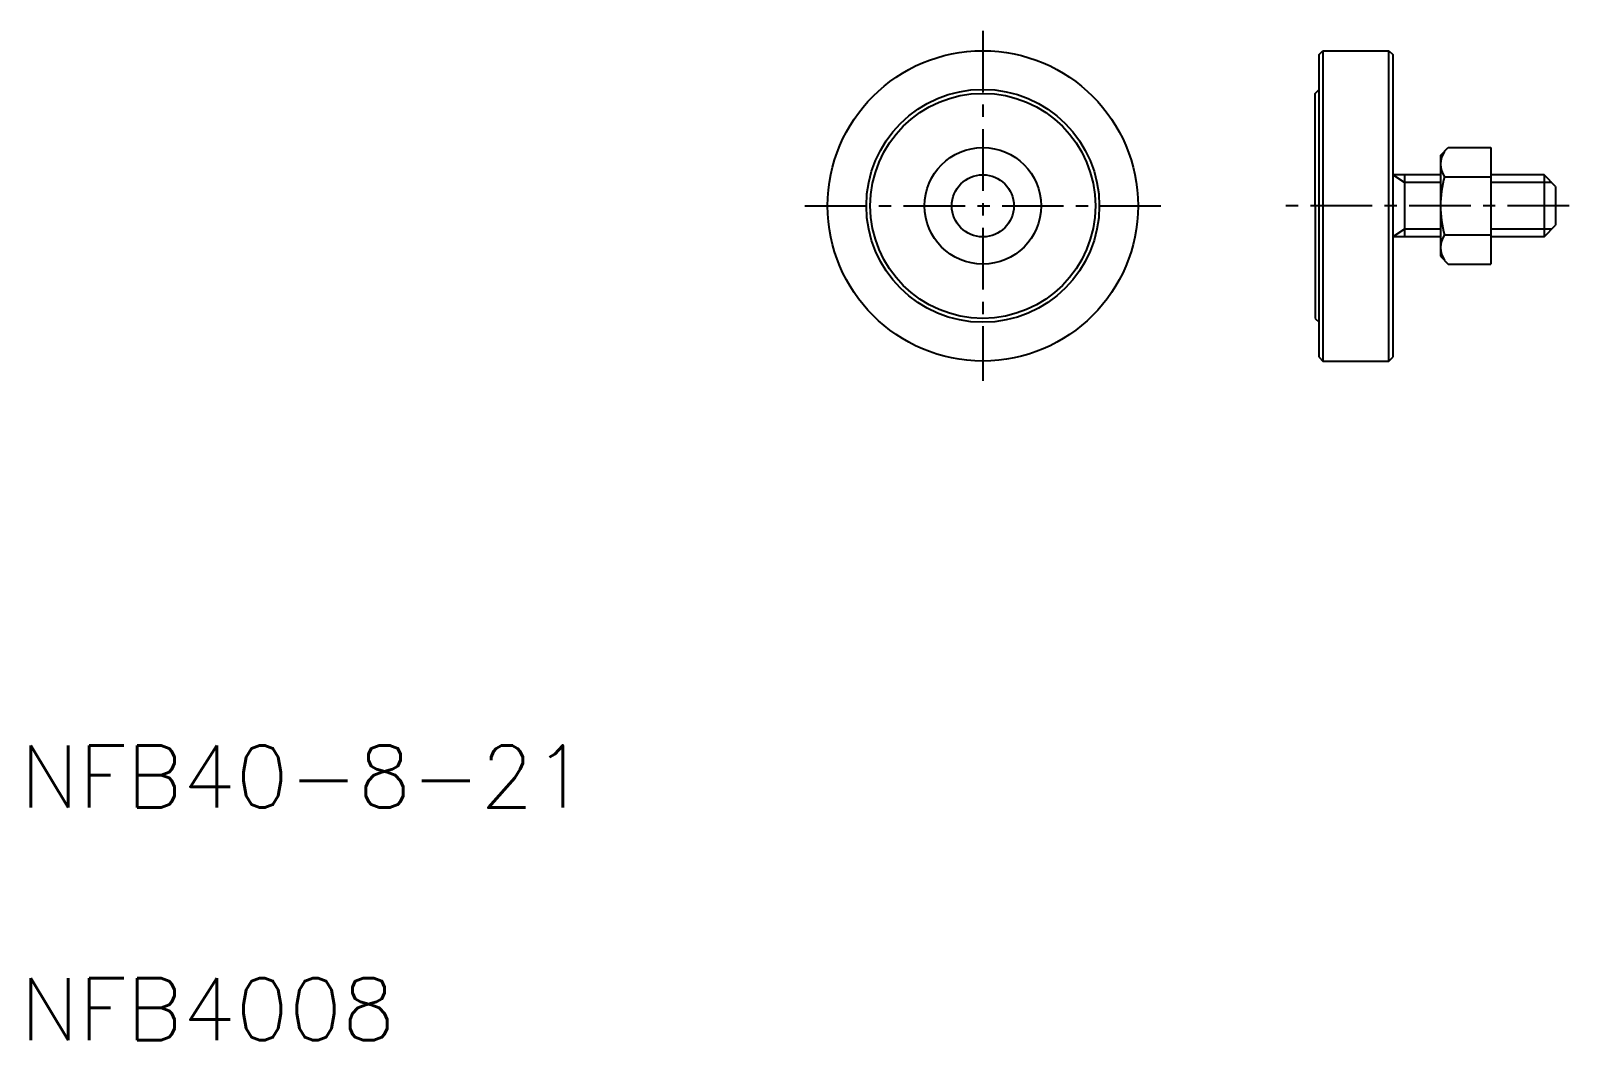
# Model space of a CAD drawing. Extents: x 21 to 220, y 20 to 150.
import ezdxf

# ---------------------------------------------------------------- set-up
doc = ezdxf.new("R2010")
doc.units = 0
doc.header["$LTSCALE"] = 0.25
doc.linetypes.add('CENTER', pattern=[50.8, 31.75, -6.35, 6.35, -6.35])
doc.layers.get('0').update_dxf_attribs({"linetype": 'CONTINUOUS'})
doc.layers.add('CENTER', color=1, linetype='CENTER')
doc.styles.get("Standard").update_dxf_attribs({"font": 'txt', "bigfont": 'BIGFONT'})

msp = doc.modelspace()

# ---------------------------------------------------------------- linework, layer by layer
at = {"color": 7, "linetype": 'CONTINUOUS'}
for p, q in [((187.398042, 147.058013), (187.898042, 147.558013)), ((187.398042, 108.058013), (187.398042, 147.058013)), ((187.898042, 147.558013), (196.398042, 147.558013)), ((187.898042, 147.558013), (187.898042, 107.558013)), ((196.398042, 147.558013), (196.898042, 147.058013)), ((196.398042, 107.558013), (196.398042, 147.558013)), ((196.898042, 147.058013), (196.898042, 108.058013)), ((186.898042, 142.058013), (187.398042, 142.558013)), ((186.898042, 127.558013), (186.898042, 142.058013)), ((187.398042, 142.558013), (187.398042, 142.558013)), ((203.062625, 134.063563), (204.062625, 135.063563)), ((204.062625, 135.063563), (209.562625, 135.063563)), ((209.562625, 135.063563), (209.562625, 120.052463)), ((203.062625, 134.063563), (203.062625, 121.052463)), ((203.062625, 131.558013), (196.898042, 131.558013)), ((198.398042, 131.558013), (198.398042, 123.558013)), ((203.562625, 131.310793), (209.562625, 131.310793)), ((216.398042, 131.558013), (209.562625, 131.558013)), ((216.398042, 131.558013), (216.398042, 123.558013)), ((217.898042, 130.058013), (216.398042, 131.558013)), ((217.898042, 130.058013), (217.898042, 125.058013)), ((186.898042, 127.558013), (186.898042, 113.058013)), ((216.398042, 123.558013), (217.898042, 125.058013)), ((203.062625, 123.558013), (196.898042, 123.558013)), ((203.562625, 123.805233), (209.562625, 123.805233)), ((216.398042, 123.558013), (209.562625, 123.558013)), ((203.062625, 121.052453), (204.062625, 120.052453)), ((204.062625, 120.052463), (209.562625, 120.052463)), ((186.898042, 113.058013), (187.398042, 112.558013)), ((187.398042, 112.558013), (187.398042, 112.558013)), ((187.398042, 108.058013), (187.898042, 107.558013)), ((187.898042, 107.558013), (196.398042, 107.558013)), ((196.398042, 107.558013), (196.898042, 108.058013))]:
    msp.add_line(p, q, dxfattribs=at)
at = {"color": 3, "linetype": 'CONTINUOUS'}
for p, q in [((198.398042, 130.558013), (196.898042, 131.558013)), ((203.062625, 130.558013), (198.398042, 130.558013)), ((217.398042, 130.558013), (209.562625, 130.558013)), ((198.398042, 124.558013), (196.898042, 123.558013)), ((203.062625, 124.558013), (198.398042, 124.558013)), ((217.398042, 124.558013), (209.562625, 124.558013))]:
    msp.add_line(p, q, dxfattribs=at)
at = {"color": 7, "linetype": 'CONTINUOUS'}
for radius in [20, 15.011785, 14.5, 7.50555, 4]:
    msp.add_circle((144.0726, 127.558013), radius, dxfattribs=at)
for centre, radius, start, end in [((205.895225, 132.937183), 2.84365, 145.115005, 214.88501), ((217.395927, 127.558013), 14.3333, 164.822006, 195.178009), ((205.895225, 122.178843), 2.84365, 145.115005, 214.88501)]:
    msp.add_arc(centre, radius, start, end, dxfattribs=at)
at = {"layer": 'CENTER', "color": 1, "linetype": 'CENTER'}
for p, q in [((144.0726, 150.127929), (144.0726, 104.988096)), ((121.143639, 127.558013), (167.001561, 127.558013)), ((219.646349, 127.558013), (183.041666, 127.558013))]:
    msp.add_line(p, q, dxfattribs=at)

# ---------------------------------------------------------------- texts
at = {"color": 7, "linetype": 'CONTINUOUS'}
for s, p in [('NFB40-8-21', (20, 50)), ('NFB4008', (20, 20))]:
    msp.add_text(s, height=8, dxfattribs=at).set_placement(p)

doc.saveas('drawing.dxf')
